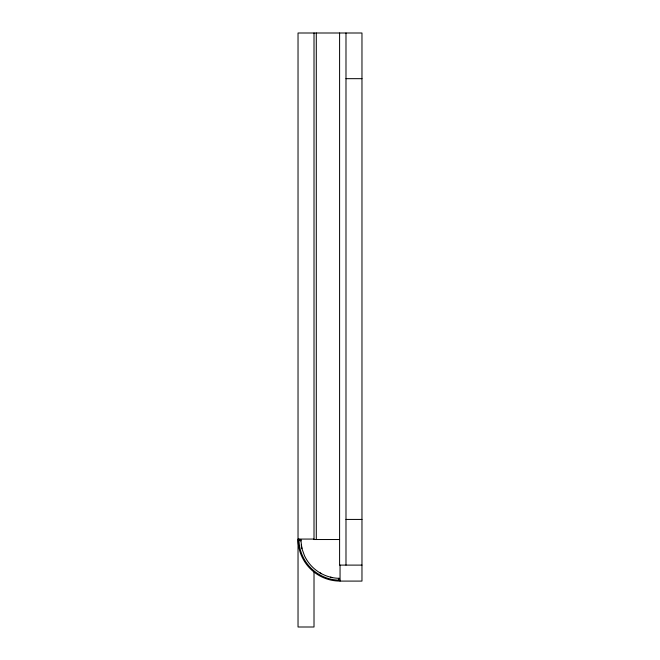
<?xml version="1.0" encoding="UTF-8"?>
<svg xmlns="http://www.w3.org/2000/svg" width="660" height="660" viewBox="0 0 660 660"><rect width="100%" height="100%" fill="white"/><g stroke="black" fill="none" stroke-linecap="round" stroke-linejoin="round"><path stroke-width="0.99" d="M345.988 78.672L361.969 78.672M345.988 519.428L361.969 519.428M314.012 539.071L298.031 539.071A42.017 42.017 0 0 0 340.048 581.089L361.969 581.089L361.969 33L298.031 33L298.031 627L314.012 627L314.012 571.568M339.595 539.525L314.012 539.525L314.012 33M298.972 540.441L300.803 540.441M361.969 565.108L339.595 565.108L339.595 33M339.595 578.341C332.029 578.275 324.514 575.933 318.227 571.733A39.278 39.278 0 0 1 304.54 555.868L301.942 548.617L300.778 539.525L300.82 541.002M340.048 580.181L338.027 580.132A41.11 41.11 0 0 1 298.988 541.084L298.939 539.071M330.503 577.17L332.384 577.599M319.852 572.764L321.536 573.713M301.942 548.617L301.191 544.838M345.988 33L345.988 565.108M340.048 565.108L340.048 581.089M338.679 578.317L338.679 580.148M316.297 33L316.297 539.525"/></g></svg>
